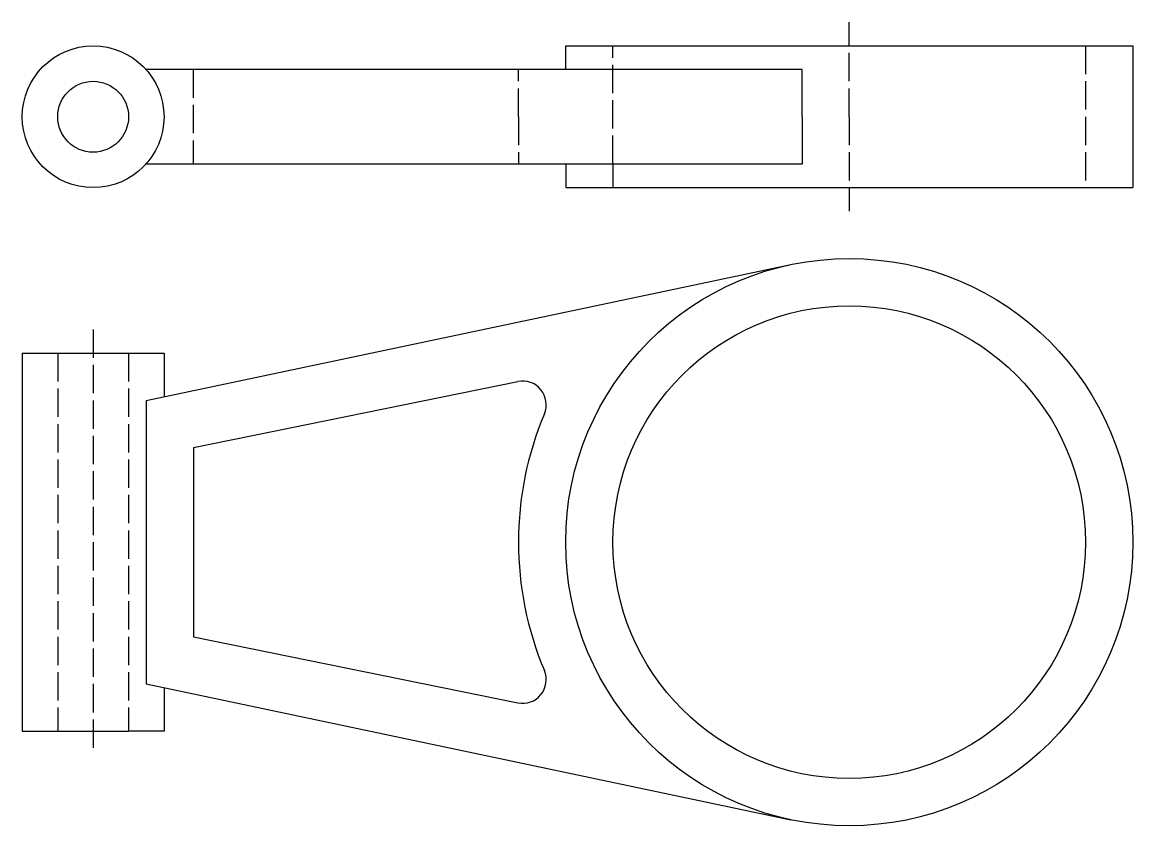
# Model space of a CAD drawing. Header units: millimetres. Extents: x 14.6 to 38.1, y 1.6 to 18.6.
import ezdxf

# ---------------------------------------------------------------- set-up
doc = ezdxf.new("R2010")
doc.units = ezdxf.units.MM
doc.linetypes.add('ACAD_ISO02W100', pattern=[15, 12, -3])
for name, color, linetype in [('Cercuri', 4, 'Continuous'), ('Contur', 6, 'Continuous'), ('Linie punctata', 253, 'ACAD_ISO02W100')]:
    doc.layers.add(name, color=color, linetype=linetype)

msp = doc.modelspace()

# ---------------------------------------------------------------- linework, layer by layer
at = {"layer": 'Cercuri'}
for centre, radius in [((16.078, 16.593), 1.5), ((16.078, 16.593), 0.75), ((32.078, 7.593), 6), ((32.078, 7.593), 5)]:
    msp.add_circle(centre, radius, dxfattribs=at)
at = {"layer": 'Contur'}
for p, q in [((26.078, 17.593), (26.078, 18.093)), ((26.078, 18.093), (38.078, 18.093)), ((38.078, 18.093), (38.078, 15.093)), ((31.078, 17.593), (17.196, 17.593)), ((31.078, 16.593), (31.078, 17.593)), ((31.078, 16.593), (31.078, 15.593)), ((31.078, 15.593), (17.196, 15.593)), ((26.078, 15.593), (26.078, 15.093)), ((26.078, 15.093), (38.078, 15.093)), ((17.203, 10.593), (30.841, 13.464)), ((14.578, 11.593), (14.578, 3.593)), ((14.578, 11.593), (16.828, 11.593)), ((16.828, 11.593), (17.578, 11.593)), ((17.578, 11.593), (17.578, 10.672)), ((18.203, 9.593), (25.065, 10.992)), ((17.203, 10.593), (17.203, 4.593)), ((18.203, 9.593), (18.203, 5.593)), ((18.203, 5.593), (25.065, 4.194)), ((17.203, 4.593), (30.841, 1.722)), ((17.578, 4.514), (17.578, 3.593)), ((14.578, 3.593), (16.828, 3.593)), ((17.578, 3.593), (16.828, 3.593))]:
    msp.add_line(p, q, dxfattribs=at)
for centre, radius, start, end in [((25.165, 10.502), 0.5, 337.1768, 101.5235), ((32.078, 7.593), 7, 157.1768, 202.8232), ((25.165, 4.684), 0.5, 258.4765, 22.8232)]:
    msp.add_arc(centre, radius, start, end, dxfattribs=at)
at = {"layer": 'Linie punctata', "ltscale": 0.05}
for p, q in [((32.078, 16.593), (32.078, 18.593)), ((27.078, 15.593), (27.078, 18.093)), ((37.078, 18.093), (37.078, 15.093)), ((18.196, 17.593), (18.196, 15.593)), ((25.078, 16.593), (25.078, 17.593)), ((25.078, 16.593), (25.078, 15.593)), ((32.078, 16.593), (32.078, 14.593)), ((27.078, 15.593), (27.078, 15.093)), ((16.078, 12.093), (16.078, 3.093)), ((15.328, 11.593), (15.328, 3.593)), ((16.828, 11.593), (16.828, 3.593))]:
    msp.add_line(p, q, dxfattribs=at)

doc.saveas('drawing.dxf')
